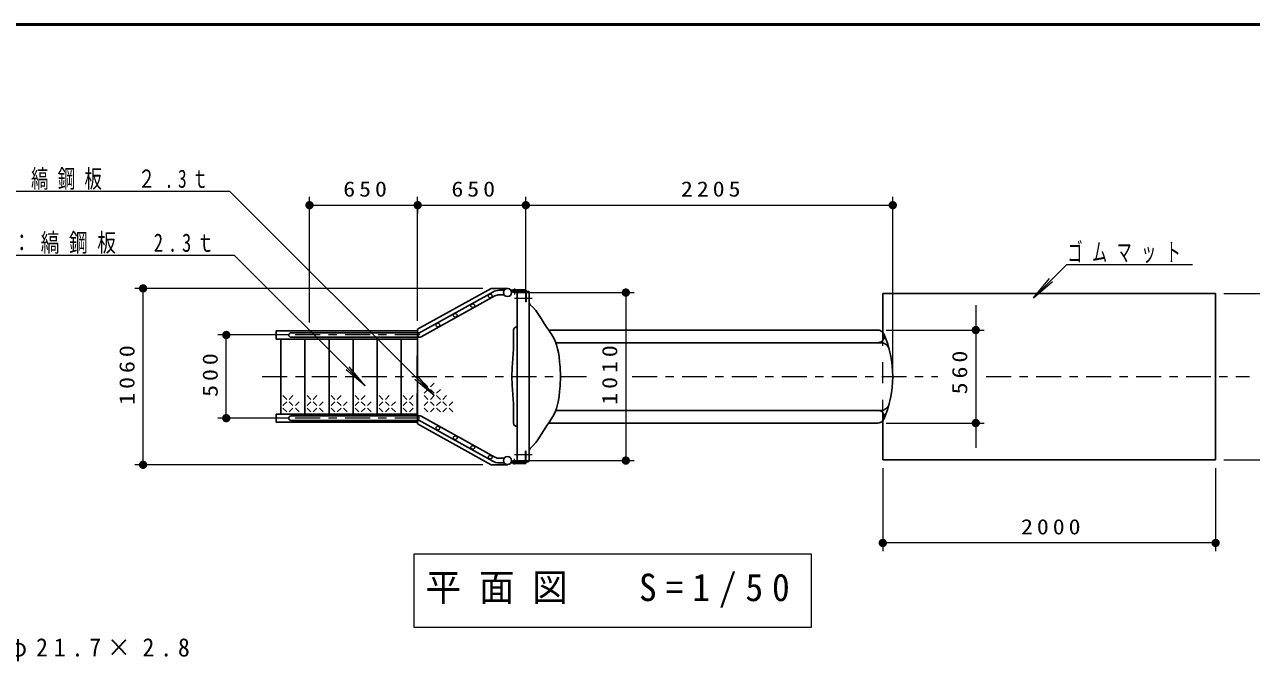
# Model space of a CAD drawing. Units: millimetres on the paper, scale 1:50. Extents: x -365 to 0, y 0 to 257.
# Drawn here: x -286.5 to -139, y 180.4 to 257 of the extents above; entities that cross this region are included whole.
import ezdxf

# ---------------------------------------------------------------- set-up
doc = ezdxf.new("R2010")
doc.units = ezdxf.units.MM
for name, pattern in [('USER1', [4.5, 2.5, -2]), ('USER2', [6, 3, -1, 1, -1]), ('USER3', [8, 3, -1, 1, -1, 1, -1])]:
    doc.linetypes.add(name, pattern=pattern)
doc.layers.add('LY_1', color=7, linetype='Continuous', lineweight=13)
doc.layers.add('LY_2', color=7, linetype='Continuous', lineweight=13)
doc.styles.add('ＭＳ ゴシック', font='')
doc.styles.get('ＭＳ ゴシック').set_extended_font_data('MS Gothic')

# ---------------------------------------------------------------- blocks, each defined once
blk = doc.blocks.new('filled_dot')
at = {"color": 0, "linetype": 'Continuous', "lineweight": -2, "const_width": 1.25}
blk.add_lwpolyline([(-0.625, 0, 1), (0.625, 0, 1)], format="xyb", close=True, dxfattribs=at)

msp = doc.modelspace()

# ---------------------------------------------------------------- linework, layer by layer
at = {"layer": 'LY_1'}
for p, q in [((-304.993, 236.973), (-261.85, 236.973)), ((-261.85, 236.973), (-237.269, 212.392)), ((-252.245, 221.187), (-252.245, 236.287)), ((-239.245, 221.387), (-239.245, 236.287)), ((-226.245, 229.634), (-226.245, 236.287)), ((-226.245, 224.675), (-226.245, 236.287)), ((-182.145, 215.687), (-182.145, 236.287)), ((-252.245, 235.287), (-239.245, 235.287)), ((-239.245, 235.287), (-226.245, 235.287)), ((-239.245, 235.287), (-239.245, 234.287)), ((-226.245, 235.287), (-182.145, 235.287)), ((-304.931, 229.293), (-261.285, 229.293)), ((-261.285, 229.293), (-245.559, 213.567)), ((-161.238, 228.168), (-165.237, 224.168)), ((-161.238, 228.168), (-146.133, 228.168)), ((-165.237, 224.168), (-163.309, 226.466)), ((-165.237, 224.168), (-162.939, 226.097)), ((-231.411, 225.287), (-273.245, 225.287)), ((-272.245, 204.087), (-272.245, 225.287)), ((-227.445, 224.787), (-213.228, 224.787)), ((-214.228, 224.787), (-214.228, 204.587)), ((-142.341, 224.687), (-132.341, 224.687)), ((-172.165, 223.277), (-172.165, 206.101)), ((-182.946, 220.277), (-171.165, 220.277)), ((-254.679, 219.687), (-263.245, 219.687)), ((-262.245, 209.687), (-262.245, 219.687)), ((-245.559, 213.567), (-247.857, 215.495)), ((-245.559, 213.567), (-247.488, 215.865)), ((-237.269, 212.392), (-239.567, 214.321)), ((-237.269, 212.392), (-239.197, 214.69)), ((-238.019, 213.442), (-238.469, 213.892)), ((-237.269, 213.892), (-237.719, 213.442)), ((-254.984, 211.942), (-255.434, 212.392)), ((-254.234, 212.392), (-254.684, 211.942)), ((-252.095, 211.942), (-252.545, 212.392)), ((-251.345, 212.392), (-251.795, 211.942)), ((-249.206, 211.942), (-249.656, 212.392)), ((-248.456, 212.392), (-248.906, 211.942)), ((-246.318, 211.942), (-246.768, 212.392)), ((-245.568, 212.392), (-246.018, 211.942)), ((-243.429, 211.942), (-243.879, 212.392)), ((-242.679, 212.392), (-243.129, 211.942)), ((-240.54, 211.942), (-240.99, 212.392)), ((-239.79, 212.392), (-240.24, 211.942)), ((-238.019, 213.142), (-238.469, 212.692)), ((-238.019, 211.942), (-238.469, 212.392)), ((-237.269, 212.692), (-237.719, 213.142)), ((-237.269, 212.392), (-237.719, 211.942)), ((-236.519, 213.142), (-236.969, 212.692)), ((-236.519, 211.942), (-236.969, 212.392)), ((-235.769, 212.392), (-236.219, 211.942)), ((-254.984, 211.642), (-255.434, 211.192)), ((-254.984, 210.442), (-255.434, 210.892)), ((-254.234, 211.192), (-254.684, 211.642)), ((-254.234, 210.892), (-254.684, 210.442)), ((-253.484, 211.642), (-253.934, 211.192)), ((-253.484, 210.442), (-253.934, 210.892)), ((-252.095, 211.642), (-252.545, 211.192)), ((-252.095, 210.442), (-252.545, 210.892)), ((-251.345, 211.192), (-251.795, 211.642)), ((-251.345, 210.892), (-251.795, 210.442)), ((-250.595, 211.642), (-251.045, 211.192)), ((-250.595, 210.442), (-251.045, 210.892)), ((-249.206, 211.642), (-249.656, 211.192)), ((-249.206, 210.442), (-249.656, 210.892)), ((-248.456, 211.192), (-248.906, 211.642)), ((-248.456, 210.892), (-248.906, 210.442)), ((-247.706, 211.642), (-248.156, 211.192)), ((-247.706, 210.442), (-248.156, 210.892)), ((-246.318, 211.642), (-246.768, 211.192)), ((-246.318, 210.442), (-246.768, 210.892)), ((-245.568, 211.192), (-246.018, 211.642)), ((-245.568, 210.892), (-246.018, 210.442)), ((-244.818, 211.642), (-245.268, 211.192)), ((-244.818, 210.442), (-245.268, 210.892)), ((-243.429, 211.642), (-243.879, 211.192)), ((-243.429, 210.442), (-243.879, 210.892)), ((-242.679, 211.192), (-243.129, 211.642)), ((-242.679, 210.892), (-243.129, 210.442)), ((-241.929, 211.642), (-242.379, 211.192)), ((-241.929, 210.442), (-242.379, 210.892)), ((-240.54, 211.642), (-240.99, 211.192)), ((-240.54, 210.442), (-240.99, 210.892)), ((-239.79, 211.192), (-240.24, 211.642)), ((-239.79, 210.892), (-240.24, 210.442)), ((-238.019, 211.642), (-238.469, 211.192)), ((-238.019, 210.442), (-238.469, 210.892)), ((-237.269, 211.192), (-237.719, 211.642)), ((-237.269, 210.892), (-237.719, 210.442)), ((-236.519, 211.642), (-236.969, 211.192)), ((-236.519, 210.442), (-236.969, 210.892)), ((-235.769, 211.192), (-236.219, 211.642)), ((-235.769, 210.892), (-236.219, 210.442)), ((-235.019, 211.642), (-235.469, 211.192)), ((-235.019, 210.442), (-235.469, 210.892)), ((-254.679, 209.687), (-263.245, 209.687)), ((-182.946, 209.101), (-171.165, 209.101)), ((-231.411, 204.087), (-273.245, 204.087)), ((-227.445, 204.587), (-213.228, 204.587)), ((-183.341, 203.687), (-183.341, 193.687)), ((-143.341, 203.687), (-143.341, 193.687)), ((-142.341, 204.687), (-132.341, 204.687)), ((-143.341, 194.687), (-183.341, 194.687)), ((-239.695, 193.349), (-239.695, 184.549)), ((-191.895, 193.349), (-239.695, 193.349)), ((-191.895, 184.549), (-191.895, 193.349)), ((-239.695, 184.549), (-191.895, 184.549))]:
    msp.add_line(p, q, dxfattribs=at)
at = {"layer": 'LY_1', "lineweight": 25}
for p, q in [((-239.245, 220.387), (-230.411, 225.287)), ((-239.109, 219.922), (-230.228, 224.849)), ((-238.841, 219.449), (-229.964, 224.373)), ((-230.411, 225.287), (-228.445, 225.287)), ((-229.416, 225.059), (-228.848, 225.059)), ((-229.416, 224.515), (-228.848, 224.515)), ((-228.045, 225.063), (-227.196, 225.063)), ((-227.996, 224.973), (-227.196, 224.973)), ((-227.792, 224.813), (-227.792, 224.973)), ((-227.4, 224.813), (-227.792, 224.813)), ((-227.696, 224.813), (-227.696, 224.973)), ((-227.496, 224.813), (-227.496, 224.973)), ((-227.4, 224.813), (-227.4, 224.973)), ((-227.196, 225.063), (-227.196, 224.973)), ((-183.345, 224.687), (-183.345, 219.977)), ((-183.345, 224.687), (-143.345, 224.687)), ((-143.345, 224.687), (-143.345, 204.687)), ((-239.245, 220.187), (-256.245, 220.187)), ((-256.245, 219.187), (-256.245, 220.187)), ((-238.973, 219.959), (-254.467, 219.959)), ((-239.245, 220.387), (-239.245, 214.687)), ((-227.303, 220.656), (-227.303, 208.714)), ((-239.245, 219.187), (-256.245, 219.187)), ((-255.674, 210.187), (-255.674, 219.187)), ((-238.973, 219.415), (-254.467, 219.415)), ((-252.786, 210.187), (-252.786, 219.187)), ((-249.897, 210.187), (-249.897, 219.187)), ((-247.008, 210.187), (-247.008, 219.187)), ((-244.119, 210.187), (-244.119, 219.187)), ((-241.23, 210.187), (-241.23, 219.187)), ((-239.245, 208.987), (-239.245, 214.687)), ((-256.245, 210.187), (-256.245, 209.187)), ((-239.245, 210.187), (-256.245, 210.187)), ((-238.973, 209.959), (-254.467, 209.959)), ((-238.973, 209.415), (-254.467, 209.415)), ((-239.109, 209.451), (-230.228, 204.525)), ((-238.841, 209.925), (-229.964, 205)), ((-183.345, 204.687), (-183.345, 209.4)), ((-239.245, 209.187), (-256.245, 209.187)), ((-239.245, 208.987), (-230.411, 204.087)), ((-230.411, 204.087), (-228.445, 204.087)), ((-229.416, 204.859), (-228.848, 204.859)), ((-229.416, 204.315), (-228.848, 204.315)), ((-228.045, 204.311), (-227.196, 204.311)), ((-227.996, 204.401), (-227.196, 204.401)), ((-227.4, 204.561), (-227.792, 204.561)), ((-227.792, 204.561), (-227.792, 204.401)), ((-227.696, 204.561), (-227.696, 204.401)), ((-227.496, 204.561), (-227.496, 204.401)), ((-227.4, 204.561), (-227.4, 204.401)), ((-227.196, 204.311), (-227.196, 204.401)), ((-183.345, 204.687), (-143.345, 204.687))]:
    msp.add_line(p, q, dxfattribs=at)
at = {"layer": 'LY_1', "linetype": 'USER3'}
for p, q in [((-227.805, 225.153), (-227.805, 225.063)), ((-227.805, 225.153), (-226.345, 225.153)), ((-227.805, 225.063), (-226.34, 225.063)), ((-227.596, 225.269), (-227.596, 224.557)), ((-226.295, 225.018), (-226.295, 223.67)), ((-226.205, 225.018), (-226.205, 223.67)), ((-226.205, 223.67), (-226.295, 223.67)), ((-226.295, 204.356), (-226.295, 205.703)), ((-226.205, 205.703), (-226.295, 205.703)), ((-226.205, 204.356), (-226.205, 205.703)), ((-227.805, 204.221), (-227.805, 204.311)), ((-227.805, 204.311), (-226.34, 204.311)), ((-227.805, 204.221), (-226.345, 204.221)), ((-227.596, 204.105), (-227.596, 204.817))]:
    msp.add_line(p, q, dxfattribs=at)
at = {"layer": 'LY_1', "linetype": 'USER1'}
for p, q in [((-226.285, 224.933), (-226.285, 223.675)), ((-226.205, 224.93), (-226.205, 223.675)), ((-226.205, 223.675), (-226.285, 223.675)), ((-183.345, 209.4), (-183.345, 219.977)), ((-239.291, 210.187), (-239.291, 219.187)), ((-239.245, 210.187), (-239.245, 219.187)), ((-226.205, 205.697), (-226.285, 205.697)), ((-226.285, 204.442), (-226.285, 205.697)), ((-226.205, 204.445), (-226.205, 205.697))]:
    msp.add_line(p, q, dxfattribs=at)
at = {"layer": 'LY_1', "linetype": 'USER2'}
for p, q in [((-225.482, 224.077), (-227.619, 224.077)), ((-238.973, 219.687), (-257.723, 219.687)), ((-257.945, 214.687), (-218.647, 214.687)), ((-213.475, 214.687), (-176.727, 214.687)), ((-170.9, 214.687), (-139.285, 214.687)), ((-238.973, 209.687), (-257.723, 209.687)), ((-225.482, 205.297), (-227.619, 205.297))]:
    msp.add_line(p, q, dxfattribs=at)
at = {"layer": 'LY_1', "lineweight": 25}
msp.add_lwpolyline([(-227.729, 211.394), (-227.729, 209.132), (-227.723, 209.059), (-227.703, 208.988), (-227.672, 208.921), (-227.629, 208.861), (-227.576, 208.809), (-227.515, 208.768), (-227.448, 208.737), (-227.376, 208.719), (-227.303, 208.714), (-227.303, 204.543), (-227.301, 204.526), (-227.296, 204.51), (-227.288, 204.494), (-227.277, 204.48), (-227.264, 204.468), (-227.25, 204.459), (-227.233, 204.452), (-227.216, 204.449), (-227.199, 204.448), (-226.576, 204.431), (-225.956, 204.454), (-225.917, 204.459), (-225.884, 204.479), (-225.86, 204.509), (-225.849, 204.546), (-225.849, 224.827), (-225.851, 224.844), (-225.857, 224.861), (-225.865, 224.877), (-225.876, 224.89), (-225.889, 224.902), (-225.904, 224.911), (-225.921, 224.917), (-225.938, 224.92), (-225.956, 224.92), (-226.576, 224.945), (-227.199, 224.925), (-227.237, 224.92), (-227.27, 224.9), (-227.293, 224.87), (-227.303, 224.833), (-227.303, 220.656), (-227.376, 220.652), (-227.448, 220.635), (-227.516, 220.605), (-227.577, 220.564), (-227.63, 220.512), (-227.673, 220.452), (-227.704, 220.386), (-227.723, 220.314), (-227.729, 220.241), (-227.729, 217.982), (-227.87, 215.719), (-227.909, 214.687), (-227.87, 213.654)], close=True, dxfattribs=at)
for points in [[(-225.852, 223.544), (-225.739, 223.317), (-225.361, 222.989), (-225.052, 222.629), (-224.785, 222.273), (-224.42, 221.67), (-224.05, 221.08), (-223.722, 220.567), (-223.483, 220.266), (-222.916, 219.374), (-222.677, 218.857), (-222.557, 218.518), (-222.419, 218.032), (-222.321, 217.566), (-222.256, 217.041), (-222.195, 216.474), (-222.13, 215.812), (-222.074, 214.687), (-222.13, 213.561), (-222.195, 212.899), (-222.256, 212.332), (-222.321, 211.807), (-222.419, 211.341), (-222.557, 210.856), (-222.677, 210.516), (-222.916, 210), (-223.483, 209.107), (-223.722, 208.807), (-224.05, 208.293), (-224.42, 207.704), (-224.785, 207.1), (-225.052, 206.744), (-225.361, 206.385), (-225.739, 206.056), (-225.852, 205.829)], [(-223.49, 220.277), (-183.926, 220.277), (-183.786, 220.264), (-183.65, 220.225), (-183.525, 220.163), (-183.412, 220.078), (-183.318, 219.974), (-183.244, 219.854), (-183.193, 219.723), (-183.167, 219.585), (-183.167, 219.444), (-183.193, 219.306), (-183.244, 219.175), (-183.318, 219.055), (-183.412, 218.952), (-183.525, 218.867), (-183.65, 218.804), (-183.786, 218.766), (-183.926, 218.753)], [(-222.623, 218.753), (-183.565, 218.753), (-183.418, 218.742), (-183.274, 218.71), (-183.137, 218.658), (-183.008, 218.586), (-182.891, 218.496), (-182.788, 218.391), (-182.701, 218.271), (-182.633, 218.141), (-182.585, 218.002)], [(-222.622, 210.625), (-183.565, 210.625), (-183.418, 210.635), (-183.274, 210.667), (-183.137, 210.72), (-183.008, 210.791), (-182.891, 210.881), (-182.788, 210.986), (-182.701, 211.106), (-182.633, 211.236), (-182.585, 211.376)], [(-183.926, 210.625), (-183.786, 210.612), (-183.65, 210.573), (-183.525, 210.511), (-183.412, 210.426), (-183.318, 210.322), (-183.244, 210.202), (-183.193, 210.071), (-183.167, 209.933), (-183.167, 209.792), (-183.193, 209.654), (-183.244, 209.523), (-183.318, 209.403), (-183.412, 209.3), (-183.525, 209.215), (-183.65, 209.152), (-183.786, 209.114), (-183.926, 209.101), (-223.487, 209.101)]]:
    msp.add_lwpolyline(points, dxfattribs=at)
at = {"layer": 'LY_1', "linetype": 'USER1'}
for centre in [(-230.525, 224.372), (-232.624, 223.208), (-234.728, 222.041), (-236.822, 220.88), (-236.822, 208.493), (-234.728, 207.332), (-232.624, 206.165), (-230.525, 205.001)]:
    msp.add_circle(centre, 0.217, dxfattribs=at)
at = {"layer": 'LY_1', "lineweight": 25}
for centre in [(-228.445, 224.787), (-228.445, 204.587)]:
    msp.add_circle(centre, 0.486, dxfattribs=at)
for centre, radius, start, end in [((-229.416, 223.387), 1.672, 90, 119.01753), ((-229.416, 223.387), 1.128, 90, 119.01753), ((-254.467, 219.687), 0.272, 90, 270), ((-238.973, 219.687), 0.272, 120, 299.01753), ((-194.845, 214.689), 12.7, 336.15553, 23.84447), ((-254.467, 209.687), 0.272, 90, 270), ((-238.973, 209.687), 0.272, 60.98247, 240), ((-229.416, 205.987), 1.128, 240.98247, 270), ((-229.416, 205.987), 1.672, 240.98247, 270)]:
    msp.add_arc(centre, radius, start, end, dxfattribs=at)
at = {"layer": 'LY_1', "linetype": 'USER3'}
for centre, radius, start, end in [((-226.34, 225.018), 0.135, 0, 90), ((-226.34, 225.018), 0.045, 0, 90), ((-226.34, 204.356), 0.135, 270, 0), ((-226.34, 204.356), 0.045, 270, 0)]:
    msp.add_arc(centre, radius, start, end, dxfattribs=at)
at = {"layer": 'LY_2', "lineweight": 50}
msp.add_line((0, 257), (-365, 257), dxfattribs=at)

# ---------------------------------------------------------------- block references
at = {"layer": 'LY_1', "xscale": 0.4, "yscale": 0.4}
for p in [(-252.245, 235.287), (-239.245, 235.287), (-226.245, 235.287), (-183.341, 194.687)]:
    msp.add_blockref('filled_dot', p, dxfattribs=at)
for p, rotation in [((-239.245, 235.287), 180), ((-226.245, 235.287), 180), ((-182.145, 235.287), 180), ((-272.245, 225.287), 270), ((-214.228, 224.787), 270), ((-262.245, 219.687), 270), ((-172.165, 220.277), 90), ((-262.245, 209.687), 90), ((-172.165, 209.101), 270), ((-214.228, 204.587), 90), ((-272.245, 204.087), 90), ((-143.341, 194.687), 180)]:
    msp.add_blockref('filled_dot', p, dxfattribs=dict(at, rotation=rotation))

# ---------------------------------------------------------------- texts
at = {"layer": 'LY_1', "style": 'ＭＳ ゴシック'}
for s, insert, char_height, attachment_point in [('\\T1.53;\\W0.7;踊り場床板：縞鋼板\u3000２.3ｔ', (-304.993, 237.123), 2.199, 7), ('\\T1.33;\\W1.15;650', (-245.33, 236.287), 1.833, 8), ('\\T1.33;\\W1.15;650', (-232.33, 236.287), 1.833, 8), ('\\T1.33;\\W1.15;2205', (-203.786, 236.287), 1.833, 8), ('\\T1.51;\\W0.75;階段踏み板：縞鋼板\u30002.3ｔ', (-304.931, 229.443), 2.199, 7), ('\\T1.64;\\W0.6;ゴムマット', (-161.133, 228.318), 2.199, 7), ('\\T1.33;\\W1.15;2000', (-162.917, 195.687), 1.833, 8), ('\\T1.5;\\W0.95;平面図\u3000S=1/50', (-238.295, 188.949), 3.299, 4), ('\\T1.5;\\W0.95;格子：φ21.7×2.8', (-301.17, 180.443), 2.199, 7), ('\\T1.5;\\W0.95;格子：φ21.7×2.8', (-301.17, 180.443), 2.199, 7)]:
    msp.add_mtext(s, dxfattribs=dict(at, insert=insert, char_height=char_height, attachment_point=attachment_point))
at = {"layer": 'LY_1', "char_height": 1.833, "attachment_point": 8, "rotation": 90, "style": 'ＭＳ ゴシック'}
for s, insert in [('\\T1.33;\\W1.15;1060', (-273.245, 215.108)), ('\\T1.33;\\W1.15;1010', (-215.228, 215.11)), ('\\T1.33;\\W1.15;500', (-263.245, 215.103)), ('\\T1.33;\\W1.15;560', (-173.165, 215.41))]:
    msp.add_mtext(s, dxfattribs=dict(at, insert=insert))

doc.saveas('drawing.dxf')
